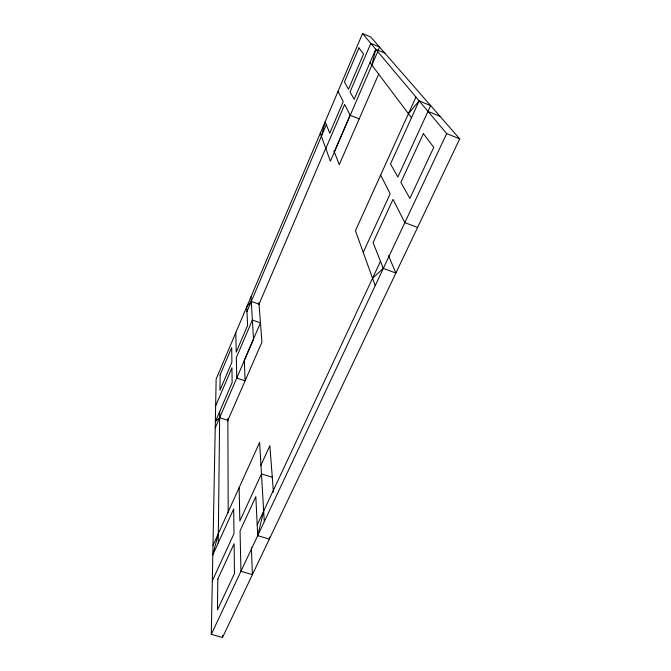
<?xml version="1.0" encoding="UTF-8"?>
<svg xmlns="http://www.w3.org/2000/svg" width="671" height="671" viewBox="0 0 671 671"><rect width="100%" height="100%" fill="white"/><g stroke="black" fill="none" stroke-linecap="round" stroke-linejoin="round"><path stroke-width="1.01" d="M222.52 637.45L459.71 138.88L370.761 37.006L362.533 33.55L216.154 379.048L211.29 634.389L222.52 637.45L222.529 635.378M218.226 542.99L219.711 411.499M269.776 537.135L269.314 539.098L257.706 535.651L255.836 496.649L240.059 530.828L240.939 571.323L252.405 574.628L251.382 547.57M257.706 535.651L263.669 511.067M371.885 65.129L375.735 49.251L384.735 53.009M218.327 533.613L212.808 554.9L233.693 508.953L233.994 533.68L212.313 580.876M321.401 136.272L325.175 121.728L329.729 133.219L343.233 101.598L338.033 91.382M246.962 311.612L326.332 124.655M258.796 304.676L325.829 148.048M215.643 405.88L231.956 367.792L232.132 382.655L215.349 421.64L219.643 417.714L227.863 420.356M325.812 148.526L344.684 104.45L350.22 115.311L359.178 118.901M375.735 49.251L354.179 99.316L350.036 91.952L370.82 43.405L379.534 47.045L377.89 50.845M334.292 151.831L349.96 115.538M215.223 427.947L253.512 339.266L251.004 296.792M377.723 51.617L330.392 161.225L320.302 133.219M227.603 420.943L261.933 342.143L258.905 302.596M378.914 73.6L339.249 164.655L333.973 151M212.984 545.414L259.61 442.424L264.29 521.627M415.953 97.077L355.437 230.749L375.215 285.645M419.157 100.885L390.505 163.934L397.861 177.027L430.639 105.582L419.157 100.885L408.429 113.693M260.734 465.64L269.868 445.687L273.424 492.12M363.237 252.388L390.161 193.776L380.642 175.072M257.186 524.923L380.474 261.296M211.29 634.389L446.676 133.604L362.533 33.55M372.548 278.247L383.3 268.434L395.873 273.055L388.526 255.693M272.283 477.24L261.472 473.877L239.849 520.939L239.136 487.658M259.023 304.148L251.281 301.438L246.735 306.873L247.624 325.443L236.209 352.174L235.789 332.699M417.572 227.444L404.848 222.613L393.021 199.388L373.076 242.617L383.3 268.434M446.676 133.604L459.71 138.88M428.006 111.411L439.991 116.293M369.989 62.604L411.491 117.761M227.855 418.301L228.199 512.476M217.815 579.039L217.463 609.872L234.481 573.479L234.12 543.711L217.815 579.039M220.13 374.821L219.954 390.237L231.881 362.298L231.705 347.553L220.13 374.821M358.918 47.893L344.441 81.996L348.509 89.243L363.548 54.041L358.918 47.893M252.38 320.067L236.326 357.568L236.771 378.05L245.091 380.809L244.311 360.252L260.457 322.86L252.38 320.067M423.393 133.579L400.872 182.378L409.88 198.415L433.76 147.36L423.393 133.579"/></g></svg>
